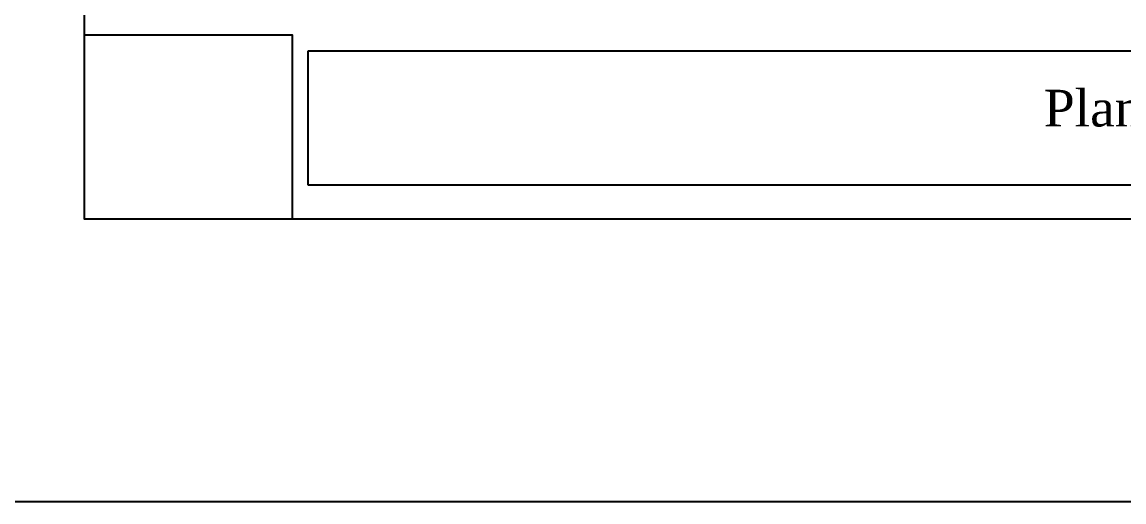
# Model space of a CAD drawing. Header units: millimetres. Extents: x 31778 to 54642, y 18502 to 28743.
# Drawn here: x 42274 to 44374, y 18502 to 19417 of the extents above; entities that cross this region are included whole.
import ezdxf

# ---------------------------------------------------------------- set-up
doc = ezdxf.new("R2010")
doc.units = ezdxf.units.MM
doc.layers.add('TEXTE', color=7, linetype='Continuous')
doc.styles.add('CARTOUCHE', font='verdana.ttf')

msp = doc.modelspace()

# ---------------------------------------------------------------- linework, layer by layer
at = {"color": 3}
msp.add_lwpolyline([(31777.707, 23840.818), (54642.2, 23840.818), (54642.2, 18501.955), (31777.707, 18501.955)], close=True, dxfattribs=at)
msp.add_lwpolyline([(47983.034, 23032.142), (47983.034, 19041.142), (42393.034, 19041.142), (42393.034, 23032.142)], close=True)
for points in [[(42789.434, 19041.142), (42789.434, 19392.138), (42393.034, 19392.138)], [(42819.434, 19362.138), (47105.556, 19362.138)], [(42819.434, 19106.142), (42819.434, 19362.138)], [(47105.556, 19106.142), (42819.434, 19106.142)], [(47105.556, 19106.142), (42824.699, 19106.142)]]:
    msp.add_lwpolyline(points)

# ---------------------------------------------------------------- texts
at = {"layer": 'TEXTE', "insert": (44221.703, 19288.066), "char_height": 70, "width": 1999.9, "attachment_point": 1, "style": 'CARTOUCHE'}
msp.add_mtext("{\\fTimes New Roman|b0|i0|c0|p18;Plan d'implantation du lustrerie - RDC}", dxfattribs=at)

doc.saveas('drawing.dxf')
